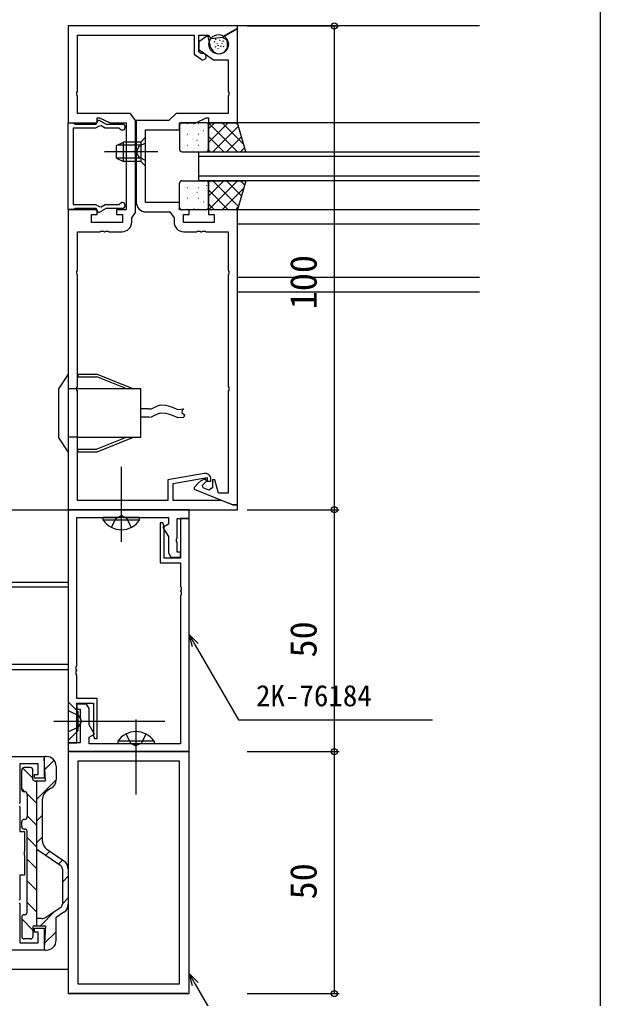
# Model space of a CAD drawing. Units: millimetres, scale not verified. Extents: x -437 to 438, y -681 to 679.
# Drawn here: x 318.2 to 438.3, y -528 to -325.7 of the extents above; entities that cross this region are included whole.
import ezdxf
from ezdxf.enums import TextEntityAlignment as Align

# ---------------------------------------------------------------- set-up
doc = ezdxf.new("R2010")
doc.units = ezdxf.units.MM
doc.header["$LTSCALE"] = 4
for name, color, linetype in [('0-2_YKK_11', 7, 'Continuous'), ('0-3_YKK_12', 2, 'Continuous'), ('0-4_YKK_13', 4, 'Continuous'), ('0-6_YKK_D', 6, 'Continuous'), ('0-7_YKK_ZWAK', 7, 'Continuous')]:
    doc.layers.add(name, color=color, linetype=linetype)
doc.styles.add('ＭＳ ゴシック', font='')
doc.styles.get('ＭＳ ゴシック').set_extended_font_data('MS Gothic')

msp = doc.modelspace()

# ---------------------------------------------------------------- linework, layer by layer
at = {"layer": '0-2_YKK_11'}
for p, q in [((353.3, -427), (328.3, -427)), ((328.3, -477), (353.3, -477)), ((353, -527), (328.6, -527))]:
    msp.add_line(p, q, dxfattribs=at)
for points in [[(356.017, -332.714), (355.783, -332.666), (355.3, -332.327), (355.3, -328.93), (357.251, -328.93), (357.8, -329.584), (360.2, -329.29), (363.3, -327.5), (363.3, -327), (328.3, -327), (328.3, -347), (334.3, -347), (334.3, -346), (334.8, -346), (336.945, -347), (340.3, -347), (340.3, -365), (338.3, -365), (338.3, -366), (339.5, -366), (339.5, -367.6), (333.1, -367.6), (333.1, -366), (334.3, -366), (334.3, -365), (328.3, -365)], [(363.3, -426), (363.3, -365), (357.3, -365), (357.3, -366), (358.5, -366), (358.5, -367.6), (352.1, -367.6), (352.1, -366), (353.3, -366), (353.3, -365), (351.3, -365), (351.3, -363.5), (344.3, -363.5), (344.3, -348.5), (351.3, -348.5), (351.3, -347), (354.656, -347), (356.8, -346), (357.3, -346), (357.3, -347), (363.3, -347), (363.3, -327.731), (363.1, -327.615), (360.351, -329.203), (360.351, -329.434), (360.991, -329.803), (361.191, -330.547)], [(341.43, -367.53), (341.43, -366.672), (342.23, -365.53), (342.23, -353.458), (342.11, -353.275), (342.11, -352.725), (342.23, -352.542), (342.23, -346.57), (341.18, -345.07), (330.23, -345.07), (330.23, -341.458), (330.11, -341.275), (330.11, -340.725), (330.23, -340.542), (330.23, -328.93), (354.3, -328.93), (354.3, -332.848), (355.777, -333.882)], [(357.81, -331.453), (357.153, -329.002), (355.3, -330.3), (355.3, -331.899), (358.3, -334), (361.37, -334), (361.37, -340.542), (361.49, -340.725), (361.49, -341.275), (361.37, -341.458), (361.37, -345.07), (350.6, -345.07), (349.1, -346.57), (342.37, -346.57), (342.37, -352.542), (342.49, -352.725), (342.49, -353.275), (342.37, -353.458), (342.37, -363.43)], [(328.3, -364.95), (328.3, -347.05), (329.3, -347.05), (329.473, -347.15), (329.733, -347.3), (334.05, -347.3), (334.575, -346.39), (336.151, -347.3), (339.5, -347.3)], [(339.001, -348.233), (338.752, -348.1), (335.937, -348.1), (335.119, -347.628), (334.73, -347.706), (333.935, -348.1), (329.3, -348.1), (329.3, -363.9), (333.935, -363.9), (334.73, -364.294), (335.119, -364.372), (335.937, -363.9), (338.752, -363.9), (339.001, -363.766)], [(339.5, -364.7), (336.151, -364.7), (334.575, -365.61), (334.05, -364.7), (329.733, -364.7), (329.473, -364.85), (329.3, -364.95), (328.3, -364.95)], [(328.3, -365), (328.3, -427), (363.3, -427), (363.3, -426), (362.3, -426), (359.998, -425.07), (350, -425.07), (350, -421.559), (357, -420.325), (357, -421.1), (357.8, -421.1), (357.8, -420.7)], [(344.37, -365.43), (349.3, -365.43), (350.17, -366.672), (350.17, -367.53)], [(356.392, -419.518), (348.9, -420.839), (348.9, -425.07), (330.23, -425.07), (330.23, -402.458), (330.11, -402.275), (330.11, -401.725), (330.23, -401.542), (330.23, -378.458), (330.11, -378.275), (330.11, -377.725), (330.23, -377.542), (330.23, -369.53), (334.842, -369.53), (335.025, -369.41), (335.575, -369.41), (335.758, -369.53), (335.842, -369.53), (336.025, -369.41), (336.575, -369.41), (336.758, -369.53), (339.43, -369.53)], [(352.17, -369.53), (354.842, -369.53), (355.025, -369.41), (355.575, -369.41), (355.758, -369.53), (355.842, -369.53), (356.025, -369.41), (356.575, -369.41), (356.758, -369.53), (361.37, -369.53), (361.37, -377.542), (361.49, -377.725), (361.49, -378.275), (361.37, -378.458), (361.37, -401.542), (361.49, -401.725), (361.49, -402.275), (361.37, -402.458), (361.37, -423.6), (359.35, -423.6), (358.6, -420.8), (358.1, -420.8), (358.1, -422.464), (357.395, -422.939), (356.164, -422.442), (356.057, -421.916), (356.876, -421.096), (356.645, -420.601), (355.941, -420.93)], [(355.372, -421.328), (354.3, -422.4), (354.3, -422.768), (362.3, -426), (363.3, -426)], [(328.3, -427), (328.3, -475.2), (330.1, -475.2), (330.1, -467), (333.5, -467), (333.5, -473.381), (333.439, -473.525), (333.75, -474.3), (334.3, -474.3), (334.3, -466), (330.1, -466), (330.1, -461.158), (329.98, -460.975), (329.98, -460.425), (330.1, -460.242), (330.1, -460.158), (329.98, -459.975), (329.98, -459.425), (330.1, -459.242), (330.1, -428.63), (338.842, -428.63), (339.025, -428.51), (339.575, -428.51), (339.759, -428.63), (349, -428.63), (349, -430), (347.89, -430.641), (349, -432.563), (349, -435.934), (349.5, -436.8), (351.5, -436.8), (351.5, -435.8), (350.8, -435.8), (350.8, -433.758), (350.68, -433.575), (350.68, -433.025), (350.8, -432.842), (350.8, -428.8), (353.3, -428.8), (353.3, -427)], [(353.3, -477), (353.3, -428.8), (351.5, -428.8), (351.5, -437), (348.1, -437), (348.1, -430.619), (348.162, -430.475), (347.85, -429.7), (347.3, -429.7), (347.3, -438), (351.5, -438), (351.5, -442.842), (351.62, -443.025), (351.62, -443.575), (351.5, -443.758), (351.5, -443.842), (351.62, -444.025), (351.62, -444.575), (351.5, -444.758), (351.5, -475.37), (342.759, -475.37), (342.575, -475.49), (342.025, -475.49), (341.842, -475.37), (332.6, -475.37), (332.6, -474), (333.71, -473.359), (332.6, -471.437), (332.6, -468.066), (332.1, -467.2), (330.1, -467.2), (330.1, -468.2), (330.8, -468.2), (330.8, -470.242), (330.92, -470.425), (330.92, -470.975), (330.8, -471.158), (330.8, -475.2), (328.3, -475.2), (328.3, -477)], [(300.3, -478), (323.3, -478), (323.3, -482.5), (321.3, -482.5), (321.3, -481.7), (322.1, -481.7), (322.1, -479.5), (318.3, -479.5), (318.3, -487.541), (318.18, -487.725)], [(318.18, -488.275), (318.3, -488.458), (318.3, -493.5), (319.3, -493.5), (319.3, -497.541), (319.18, -497.725), (319.18, -498.275), (319.3, -498.458), (319.3, -502.5), (318.3, -502.5), (318.3, -507.541), (318.18, -507.725)], [(318.18, -508.275), (318.3, -508.458), (318.3, -516.5), (322.1, -516.5), (322.1, -514.3), (321.3, -514.3), (321.3, -513.5), (323.3, -513.5), (323.3, -518), (300.3, -518)]]:
    msp.add_lwpolyline(points, dxfattribs=at)
for points in [[(353.3, -527), (353.3, -477), (328.3, -477), (328.3, -527)], [(351.3, -525), (351.3, -479), (330.3, -479), (330.3, -525)]]:
    msp.add_lwpolyline(points, close=True, dxfattribs=at)
for centre, radius, start, end in [((359.5, -331), 1.75, 194.99998, 15), ((356.15, -333.35), 0.65, 234.99999, 101.82642), ((339.5, -347.9), 0.6, 213.74896, 89.99997), ((339.5, -364.1), 0.6, 270.00003, 146.25104), ((344.37, -363.43), 2, 180.00001, 269.99999), ((339.43, -367.53), 2, 270.00001, 359.99999), ((352.17, -367.53), 2, 180.00001, 269.99999), ((356.6, -420.7), 1.2, 0.00002, 100), ((356.786, -422.742), 2, 115, 135.00001)]:
    msp.add_arc(centre, radius, start, end, dxfattribs=at)
at = {"layer": '0-3_YKK_12'}
for p, q in [((413.3, -327), (363, -327)), ((413.3, -347), (363.3, -347)), ((355.3, -353.001), (413.3, -353)), ((413.3, -354), (355.3, -354.001)), ((355.3, -358.001), (413.3, -358)), ((413.3, -365), (363.3, -365)), ((413.3, -368), (363.3, -368)), ((413.3, -379), (363.3, -379)), ((413.3, -382), (363.3, -382)), ((212.3, -427), (328.3, -427)), ((328.3, -427), (328.299, -522)), ((212.3, -441.999), (328.3, -441.999)), ((212.3, -459.999), (328.3, -459.999)), ((328.299, -522), (212.3, -522))]:
    msp.add_line(p, q, dxfattribs=at)
msp.add_lwpolyline([(413.3, -359), (355.3, -359.001), (355.3, -353.001)], dxfattribs=at)
at = {"layer": '0-4_YKK_13'}
for p, q in [((358.773, -329.857), (358.852, -329.673)), ((358.515, -330.347), (358.594, -330.163)), ((358.712, -331.355), (358.791, -331.171)), ((359.112, -330.65), (359.19, -330.466)), ((359.315, -331.761), (359.393, -331.577)), ((359.316, -331.111), (359.394, -330.927)), ((359.599, -330.032), (359.677, -329.848)), ((359.848, -331.212), (359.926, -331.028)), ((360.039, -330.644), (360.117, -330.459)), ((360.321, -330.214), (360.399, -330.029)), ((360.388, -331.292), (360.467, -331.107)), ((351.3, -347.501), (351.3, -352.501)), ((356.8, -347.001), (351.8, -347.001)), ((352.978, -347.136), (353.015, -347.136)), ((353.459, -347.807), (353.466, -347.809)), ((354.238, -347.245), (354.301, -347.286)), ((355.258, -347.136), (355.295, -347.136)), ((361.394, -347.001), (357.3, -351.095)), ((358.566, -347.001), (357.3, -348.267)), ((357.3, -347.023), (363.278, -353.001)), ((357.3, -352.501), (357.3, -347.501)), ((363.507, -347.717), (358.223, -353.001)), ((360.107, -347.001), (364.598, -351.492)), ((362.935, -347.001), (363.448, -347.514)), ((351.767, -348.167), (351.804, -348.167)), ((352.727, -349.678), (352.734, -349.681)), ((352.978, -349.378), (353.015, -349.378)), ((354.047, -348.167), (354.084, -348.167)), ((355.258, -349.378), (355.295, -349.378)), ((355.552, -348.548), (355.559, -348.55)), ((356.255, -348.58), (356.318, -348.621)), ((356.327, -348.167), (356.364, -348.167)), ((357.3, -349.851), (360.45, -353.001)), ((364.141, -349.911), (361.051, -353.001)), ((338.3, -351.7), (339.7, -351)), ((338.3, -354.3), (338.3, -351.7)), ((343.3, -351.654), (338.392, -351.654)), ((343.3, -351), (339.7, -351)), ((351.3, -351.177), (351.362, -351.218)), ((351.767, -350.41), (351.804, -350.41)), ((352.278, -351.65), (352.285, -351.653)), ((352.978, -351.621), (353.015, -351.621)), ((354.047, -350.41), (354.084, -350.41)), ((354.902, -350.622), (354.964, -350.664)), ((355.067, -350.507), (355.074, -350.51)), ((355.258, -351.621), (355.295, -351.621)), ((356.327, -350.41), (356.364, -350.41)), ((356.919, -351.957), (356.981, -351.999)), ((357.16, -351.248), (357.167, -351.251)), ((346.8, -353), (335.8, -353)), ((351.767, -352.652), (351.804, -352.652)), ((351.8, -353.001), (356.8, -353.001)), ((354.047, -352.652), (354.084, -352.652)), ((354.335, -352.379), (354.343, -352.381)), ((356.327, -352.652), (356.364, -352.652)), ((357.3, -352.68), (357.621, -353.001)), ((364.775, -352.106), (363.88, -353.001)), ((338.3, -354.3), (339.7, -355)), ((343.3, -354.345), (338.392, -354.345)), ((344.3, -356), (343.3, -355)), ((351.3, -364.501), (351.3, -359.501)), ((351.767, -359.35), (351.804, -359.35)), ((351.8, -359.001), (356.8, -359.001)), ((354.047, -359.35), (354.084, -359.35)), ((354.335, -359.623), (354.343, -359.621)), ((356.327, -359.35), (356.364, -359.35)), ((356.919, -360.045), (356.981, -360.003)), ((357.3, -359.322), (357.621, -359.001)), ((357.3, -362.151), (360.45, -359.001)), ((357.3, -364.979), (363.278, -359.001)), ((357.3, -359.501), (357.3, -364.501)), ((363.507, -364.285), (358.223, -359.001)), ((364.141, -362.091), (361.051, -359.001)), ((364.775, -359.896), (363.88, -359.001)), ((351.3, -360.825), (351.362, -360.784)), ((351.767, -361.592), (351.804, -361.592)), ((352.278, -360.352), (352.285, -360.349)), ((352.978, -360.381), (353.015, -360.381)), ((354.047, -361.592), (354.084, -361.592)), ((354.902, -361.38), (354.964, -361.338)), ((355.067, -361.495), (355.074, -361.492)), ((355.258, -360.381), (355.295, -360.381)), ((356.327, -361.592), (356.364, -361.592)), ((357.16, -360.754), (357.167, -360.751)), ((361.394, -365.001), (357.3, -360.907)), ((360.107, -365.001), (364.598, -360.51)), ((351.767, -363.835), (351.804, -363.835)), ((352.727, -362.324), (352.734, -362.321)), ((352.978, -362.624), (353.015, -362.624)), ((354.047, -363.835), (354.084, -363.835)), ((355.258, -362.624), (355.295, -362.624)), ((355.552, -363.454), (355.559, -363.452)), ((356.255, -363.422), (356.318, -363.381)), ((356.327, -363.835), (356.364, -363.835)), ((358.566, -365.001), (357.3, -363.735)), ((356.8, -365.001), (351.8, -365.001)), ((352.978, -364.866), (353.015, -364.866)), ((353.459, -364.195), (353.466, -364.193)), ((354.238, -364.757), (354.301, -364.716)), ((355.258, -364.866), (355.295, -364.866)), ((362.935, -365.001), (363.448, -364.488)), ((328.3, -399), (326.3, -402)), ((328.3, -399), (328.3, -415)), ((330.3, -399), (334.3, -399)), ((330.3, -399), (330.3, -399.5)), ((330.3, -399.5), (334.204, -399.5)), ((340.077, -401.849), (334.204, -399.5)), ((334.3, -399), (341.8, -402)), ((326.3, -402), (326.3, -412)), ((330.3, -402), (328.3, -402)), ((344.967, -406.166), (343.3, -406.166)), ((344.967, -407.833), (343.3, -407.833)), ((328.3, -415), (326.3, -412)), ((330.3, -412), (328.3, -412)), ((330.3, -412), (343.3, -412)), ((340.077, -412.15), (334.204, -414.5)), ((334.3, -415), (341.8, -412)), ((330.3, -415), (330.3, -414.5)), ((330.3, -414.5), (334.204, -414.5)), ((330.3, -415), (334.3, -415)), ((339.3, -433.63), (339.301, -418.13)), ((343.05, -428.63), (335.55, -428.63)), ((343.05, -429.139), (343.05, -428.63)), ((328.3, -466.7), (328.3, -474.7)), ((330.3, -468.7), (330.3, -472.7)), ((325.3, -470.7), (348.3, -470.7)), ((342.3, -470.37), (342.3, -485.87)), ((328.3, -474.7), (330.3, -472.7)), ((346.05, -475.37), (338.55, -475.37)), ((346.05, -474.861), (346.05, -475.37)), ((323.451, -480.669), (325.365, -478.755)), ((323.6, -478), (323.8, -478)), ((318.7, -484.8), (318.7, -480.8)), ((318.925, -480.383), (321, -482.458)), ((320.501, -480.3), (319.201, -480.3)), ((321, -482.7), (321, -480.8)), ((325.8, -480), (325.8, -482.842)), ((321.542, -483), (321.8, -483.258)), ((321.8, -486.81), (325.8, -482.81)), ((321.8, -513), (321.8, -483)), ((318.7, -484.648), (319.355, -485.303)), ((319.3, -485.3), (319.2, -485.3)), ((324.792, -484.579), (324.008, -485.027)), ((319.797, -485.745), (321.8, -487.748)), ((319.8, -485.8), (319.8, -490.5)), ((323, -495.544), (323, -486.764)), ((318.7, -492.5), (318.7, -491.5)), ((319.3, -491), (319.2, -491)), ((319.8, -490.238), (321.8, -492.238)), ((321.8, -491.3), (323, -490.1)), ((319.2, -493), (319.3, -493)), ((319.8, -510.2), (319.8, -493.5)), ((319.8, -494.728), (321.8, -496.728)), ((321.8, -495.79), (323, -494.59)), ((326.75, -500.597), (321.8, -497.231)), ((323.615, -498.465), (324.475, -497.605)), ((327.424, -499.608), (323.876, -497.198)), ((319.8, -499.218), (321.8, -501.218)), ((326.288, -500.283), (327.149, -499.421)), ((327.1, -501.258), (327.1, -508.541)), ((328.3, -501.262), (328.3, -508.543)), ((319.8, -503.709), (321.8, -505.709)), ((327.1, -503.961), (328.3, -502.761)), ((327.1, -508.451), (328.3, -507.251)), ((319.8, -508.199), (321.8, -510.199)), ((326.75, -509.203), (323.881, -511.154)), ((318.7, -511.2), (318.7, -515.2)), ((318.7, -511.589), (321, -513.889)), ((319.3, -510.7), (319.2, -510.7)), ((322.757, -511.5), (321.8, -511.5)), ((322.551, -513), (325.494, -510.057)), ((327.423, -510.198), (325.8, -511.3)), ((325.8, -516), (325.8, -511.3)), ((321, -513.3), (321, -515.2)), ((321.3, -513), (323.6, -513)), ((323.6, -513), (323.301, -517.681)), ((320.501, -515.7), (319.201, -515.7)), ((323.365, -516.676), (325.8, -514.241)), ((323.6, -518), (323.8, -518))]:
    msp.add_line(p, q, dxfattribs=at)
for points in [[(363.3, -347.001), (357.3, -347.001), (357.3, -353.001), (365.034, -353.001)], [(363.3, -365.001), (357.3, -365.001), (357.3, -359.001), (365.034, -359.001)], [(328.3, -458.958), (268.3, -458.958), (268.3, -442.958), (328.3, -442.958)]]:
    msp.add_lwpolyline(points, close=True, dxfattribs=at)
for points in [[(344.3, -356), (344.3, -350), (343.3, -351), (343.3, -355)], [(343.3, -355), (339.7, -355), (339.7, -351)], [(344.3, -351.2), (342.957, -351.855), (342.348, -353)], [(344.3, -354.8), (342.957, -354.145), (342.348, -353)], [(343.3, -412), (343.3, -402), (330.3, -402)], [(344.967, -406.166), (345.484, -406.111), (345.909, -405.919), (346.62, -405.563), (347.195, -405.385), (347.467, -405.333)], [(347.467, -405.333), (348.462, -405.378), (349.447, -405.679), (350.953, -406.254), (352.185, -406.171)], [(352.185, -406.171), (351.882, -406.475), (351.79, -406.916), (352.306, -407.382), (352.185, -407.838)], [(344.967, -407.833), (345.484, -407.778), (345.909, -407.586), (346.62, -407.23), (347.195, -407.052), (347.467, -407), (348.462, -407.044), (349.447, -407.345), (350.953, -407.92), (352.185, -407.838)], [(343.05, -429.139), (335.55, -429.139), (335.55, -428.63)], [(337.25, -430.639), (338.155, -428.783), (339.3, -428.175)], [(341.35, -430.639), (340.445, -428.783), (339.3, -428.175)], [(328.3, -466.7), (330.3, -468.7), (330.3, -472.7)], [(328.3, -468.5), (330.452, -469.55), (331.064, -470.7)], [(328.3, -472.9), (330.452, -471.85), (331.064, -470.7)], [(340.25, -473.361), (341.155, -475.216), (342.3, -475.825)], [(344.35, -473.361), (343.445, -475.216), (342.3, -475.825)], [(346.05, -474.861), (338.55, -474.861), (338.55, -475.37)], [(321.3, -483), (323.6, -483), (323.301, -478.319)]]:
    msp.add_lwpolyline(points, dxfattribs=at)
msp.add_circle((359.399, -330.8), 2, dxfattribs=at)
for centre, radius, start, end in [((351.8, -347.501), 0.5, 90, 180), ((356.8, -347.501), 0.5, 0, 90), ((351.8, -352.501), 0.5, 180, 270), ((356.8, -352.501), 0.5, 270, 0), ((351.8, -359.501), 0.5, 90, 180), ((356.8, -359.501), 0.5, 0, 90), ((351.8, -364.501), 0.5, 180, 270), ((356.8, -364.501), 0.5, 270, 0), ((339.3, -426.603), 4.527, 214.06548, 325.93207), ((342.3, -477.397), 4.527, 34.06671, 145.93329), ((323.6, -478.3), 0.3, 90, 183.65976), ((323.8, -480), 2, 360, 90), ((319.2, -480.8), 0.5, 89.99641, 179.99641), ((320.5, -480.8), 0.5, 359.99641, 89.99641), ((321.3, -482.7), 0.3, 179.99641, 270), ((323.8, -482.842), 2, 299.74538, 360), ((319.2, -484.8), 0.5, 179.99641, 270), ((319.3, -485.8), 0.5, 360, 89.99997), ((325, -486.764), 2, 119.74538, 180), ((319.2, -491.5), 0.5, 89.99641, 179.99641), ((319.3, -490.5), 0.5, 269.99641, 360), ((319.2, -492.5), 0.5, 179.99641, 269.99641), ((319.3, -493.5), 0.5, 0, 89.97137), ((325, -495.544), 2, 180, 235.81101), ((326.3, -501.262), 2, 0.00289, 55.81101), ((326.3, -501.258), 0.8, 0.00289, 55.78387), ((326.3, -508.541), 0.8, 304.21613, 0.00289), ((326.3, -508.543), 2, 304.16806, 0.00289), ((319.2, -511.2), 0.5, 90, 180.00359), ((319.3, -510.2), 0.5, 270, 0), ((322.757, -509.5), 2, 270, 304.21613), ((321.3, -513.3), 0.3, 90, 180.00359), ((319.2, -515.2), 0.5, 180.00359, 270.00359), ((320.5, -515.2), 0.5, 270.00359, 0.00359), ((323.6, -517.7), 0.3, 176.34024, 270), ((323.8, -516), 2, 270, 0)]:
    msp.add_arc(centre, radius, start, end, dxfattribs=at)
at = {"layer": '0-6_YKK_D'}
for p, q in [((365.3, -327), (384.3, -327)), ((383.3, -327), (383.3, -427)), ((365.3, -427), (384.3, -427)), ((365.3, -427), (384.3, -427)), ((383.3, -427), (383.3, -477)), ((365.3, -477), (384.3, -477)), ((365.3, -477), (384.3, -477)), ((383.3, -477), (383.3, -527)), ((365.3, -527), (384.3, -527))]:
    msp.add_line(p, q, dxfattribs=at)
for points in [[(353.984, -455.316), (353.3, -452.766), (355.167, -454.632)], [(353.3, -452.766), (354.575, -454.974), (363.507, -470.443), (403.585, -470.443)], [(353.984, -525.405), (353.3, -522.855), (355.167, -524.722)], [(353.3, -522.855), (354.575, -525.064), (363.507, -540.533), (403.585, -540.533)]]:
    msp.add_lwpolyline(points, dxfattribs=at)
for centre in [(383.3, -327), (383.3, -427), (383.3, -427), (383.3, -477), (383.3, -477), (383.3, -527)]:
    msp.add_circle(centre, 0.637, dxfattribs=at)
at = {"layer": '0-7_YKK_ZWAK'}
msp.add_lwpolyline([(-436.7, -681), (438.3, -681), (438.3, 644)], dxfattribs=at)

# ---------------------------------------------------------------- texts
at = {"layer": '0-6_YKK_D', "style": 'ＭＳ ゴシック'}
for s, p in [('100', (381.3, -385.565)), ('50', (381.3, -457.54)), ('50', (381.3, -507.54))]:
    msp.add_text(s, height=5.499, rotation=90, dxfattribs=at).set_placement(p, align=Align.BOTTOM_LEFT)
msp.add_text('2K-76184', height=4.399, dxfattribs=at).set_placement((367.113, -468.943), align=Align.BOTTOM_LEFT)

doc.saveas('drawing.dxf')
